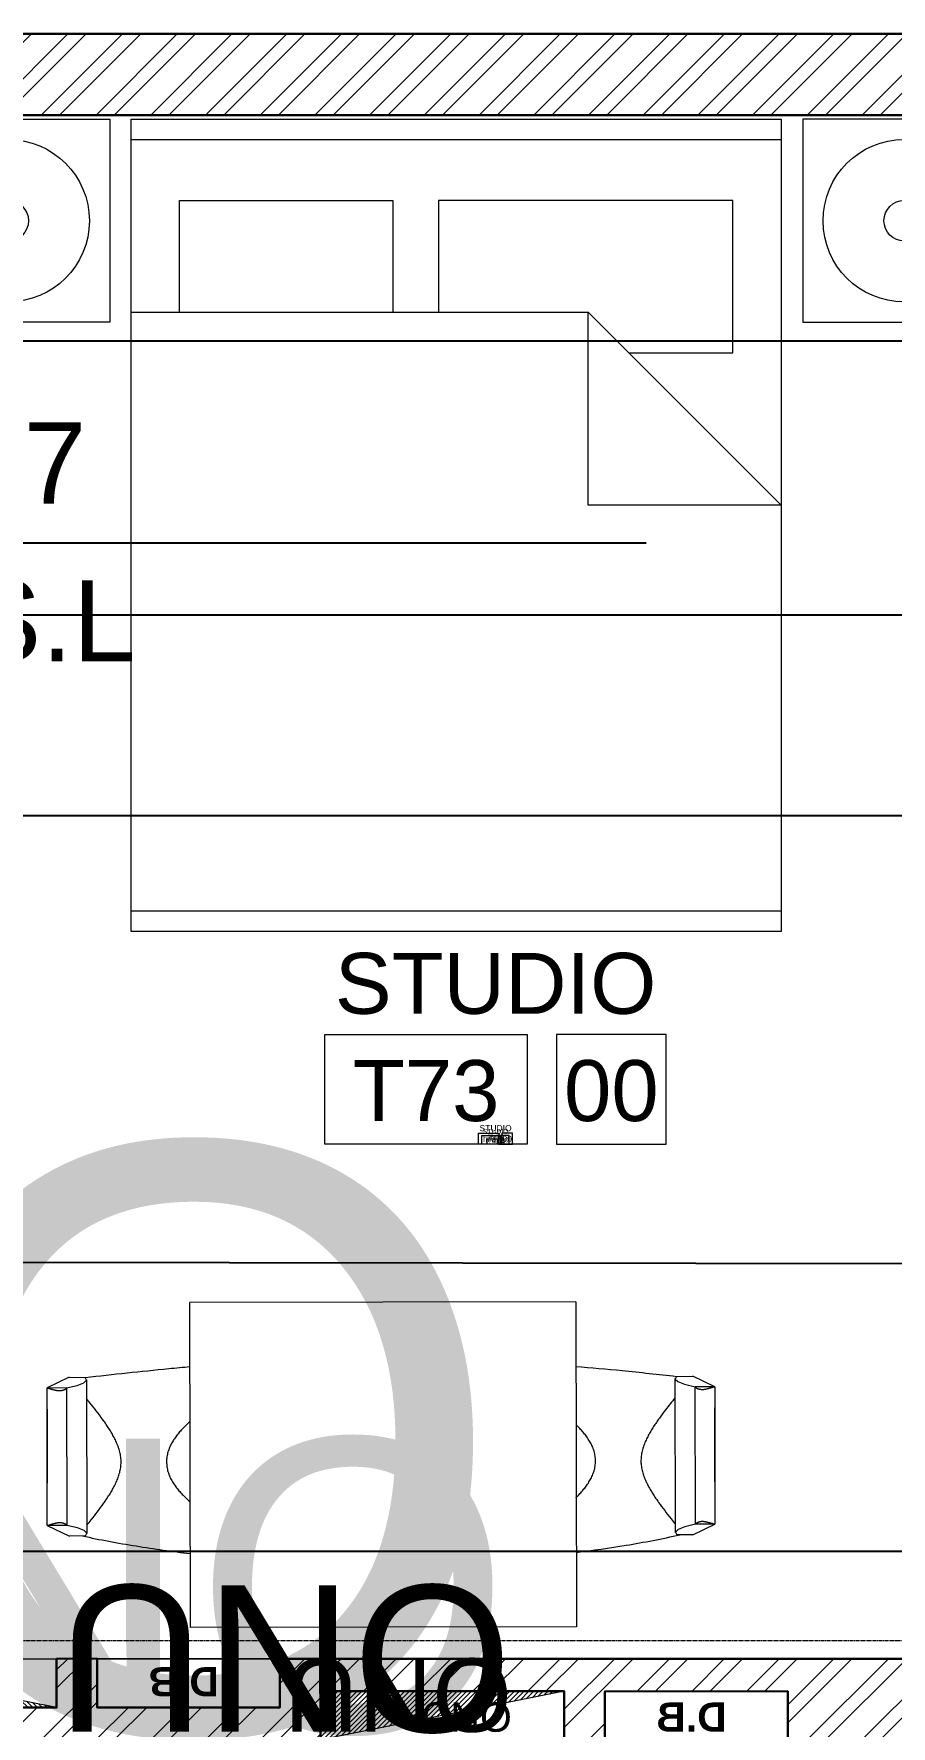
# Model space of a CAD drawing. Header units: millimetres. Extents: x -9226 to 166212, y -13 to 97274.
# Drawn here: x 43694 to 45805, y 43114 to 47280 of the extents above; entities that cross this region are included whole.
import ezdxf
from ezdxf.enums import TextEntityAlignment as Align

# ---------------------------------------------------------------- set-up
doc = ezdxf.new("R2010")
doc.units = ezdxf.units.MM
for name, pattern in [('23491-A-XR-GRID$0$23288-XR-Unit GRIDS$0$CENTER2', [28.575, 19.05, -3.175, 3.175, -3.175]), ('23491-XR-AR-2ND FLOOR PLAN$0$23491-XR-AR-2ND FLOOR PLAN$0$23491-A-XR-MAIN CORE service rooms$0$HIDDEN', [0.375, 0.25, -0.125]), ('DASHDOT', [1, 0.5, -0.25, 0, -0.25])]:
    doc.linetypes.add(name, pattern=pattern)
doc.layers.get('0').update_dxf_attribs({"color": 8})
for name, color, linetype in [('1.INS', 8, 'Continuous'), ('1.STR', 8, 'Continuous'), ('23491-XR-AR-2ND FLOOR PLAN$0$23491-XR-AR-TYP-FLOOR$0$A-ELC-DP', 8, 'Continuous'), ('23491-XR-AR-2ND FLOOR PLAN$0$23491-XR-AR-TYP-FLOOR$0$A-ELC-DP @ 100', 8, 'Continuous'), ('23491-XR-AR-2ND FLOOR PLAN$0$23491-XR-AR-TYP-FLOOR$0$A-ELC-DP @ 1000', 8, 'Continuous'), ('23491-XR-AR-2ND FLOOR PLAN$0$23491-XR-AR-TYP-FLOOR$0$A-ELC-DP @ 2000', 8, 'Continuous'), ('23491-XR-AR-2ND FLOOR PLAN$0$23491-XR-AR-TYP-FLOOR$0$A-ELC-DP @ 250', 8, 'Continuous'), ('23491-XR-AR-2ND FLOOR PLAN$0$23491-XR-AR-TYP-FLOOR$0$A-ELC-DP @ 500', 8, 'Continuous'), ('23491-XR-AR-2ND FLOOR PLAN$0$23491-XR-AR-TYP-FLOOR$0$LLL', 8, 'Continuous'), ('cloud', 15, 'Continuous'), ('EAD', 30, 'Continuous'), ('level', 15, 'Continuous')]:
    doc.layers.add(name, color=color, linetype=linetype)
for name, color, linetype, lineweight in [('1.TAGGING', 7, 'Continuous', 5), ('1.XREF', 8, 'Continuous', 9), ('23491-A-XR-GRID$0$G-ANNO-GRID', 8, '23491-A-XR-GRID$0$23288-XR-Unit GRIDS$0$CENTER2', 0), ('23491-XR-AR-2ND FLOOR PLAN$0$23491-XR-AR-2ND FLOOR PLAN$0$23491-XR-AR-TYP-FLOOR$0$A-WALL-PATT', 8, 'Continuous', 5), ('23491-XR-AR-2ND FLOOR PLAN$0$23491-XR-AR-TYP-FLOOR$0$A-ANNO-TEXT @ 50', 8, 'Continuous', 25), ('23491-XR-AR-2ND FLOOR PLAN$0$23491-XR-AR-TYP-FLOOR$0$A-Glaz-Sill', 8, 'Continuous', 5), ('23491-XR-AR-2ND FLOOR PLAN$0$23491-XR-AR-TYP-FLOOR$0$A-WALL-PATT', 8, 'Continuous', 5), ('23491-XR-AR-2ND FLOOR PLAN$0$A-FLOR-IDEN', 8, 'Continuous', 9), ('23491-XR-AR-2ND FLOOR PLAN$0$A-FLOR-IDEN @ 10', 8, 'Continuous', 9), ('23491-XR-AR-2ND FLOOR PLAN$0$A-FLOR-IDEN @ 100', 8, 'Continuous', 9), ('23491-XR-AR-2ND FLOOR PLAN$0$A-FLOR-IDEN @ 5', 8, 'Continuous', 9), ('23491-XR-AR-2ND FLOOR PLAN$0$A-FLOR-IDEN @ 8', 8, 'Continuous', 9), ('23491-XR-AR-2ND FLOOR PLAN$0$A-FURN-FREE-PLAN', 8, 'Continuous', 5), ('23491-XR-AR-2ND FLOOR PLAN$0$A-WALL', 8, 'Continuous', 30), ('A-ANNO-DIMS', 8, 'Continuous', 9)]:
    doc.layers.add(name, color=color, linetype=linetype, lineweight=lineweight)
doc.styles.add('23491-XR-AR-2ND FLOOR PLAN$0$23491-XR-AR-TYP-FLOOR$0$SDC-TEXT', font='arial.ttf')
doc.styles.add('23491-XR-AR-2ND FLOOR PLAN$0$23491-XR-AR-TYP-FLOOR$0$SDC-TEXT-ARB', font='sdc-arb.shx')
doc.styles.add('23491-XR-AR-2ND FLOOR PLAN$0$SDC-TEXT_4_2', font='arial.ttf')
doc.styles.add('ARIAL', font='arial.ttf')
doc.styles.add('ROMANS', font='isocp.shx', dxfattribs={"width": 0.8})
doc.dimstyles.new('JSE', dxfattribs={"dimtxt": 50, "dimasz": 150, "dimexe": 0.18, "dimexo": 0.0625, "dimgap": 50, "dimtad": 0, "dimdec": 0, "dimrnd": 5, "dimzin": 0, "dimdsep": 46, "dimtxsty": 'ROMANS', "dimcen": 0.09, "dimclrd": 7, "dimclre": 7, "dimclrt": 7, "dimadec": 0, "dimazin": 0, "dimtfac": 1, "dimtdec": 0, "dimtofl": 0, "dimtmove": 0, "dimatfit": 3, "dimfxl": 1, "dimtolj": 1, "dimtzin": 0, "dimarcsym": 1})
doc.dimstyles.new('JSE-1.25', dxfattribs={"dimtxt": 200, "dimasz": 150, "dimexe": 0.18, "dimexo": 0.0625, "dimgap": 20, "dimtad": 1, "dimdec": 0, "dimrnd": 5, "dimzin": 0, "dimdsep": 46, "dimtxsty": 'ROMANS', "dimcen": 0.09, "dimclrd": 256, "dimclre": 256, "dimclrt": 7, "dimadec": 0, "dimazin": 0, "dimtfac": 1, "dimtdec": 0, "dimtofl": 0, "dimtmove": 0, "dimatfit": 3, "dimfxl": 1, "dimtolj": 1, "dimtzin": 0, "dimarcsym": 0})

# ---------------------------------------------------------------- blocks, each defined once
blk = doc.blocks.new('23491-XR-AR-2ND FLOOR PLAN$0$dining')
at = {"layer": '23491-XR-AR-2ND FLOOR PLAN$0$A-FURN-FREE-PLAN', "color": 8, "extrusion": (3.40897e-07, 2.87318e-07, 1)}
for p, q in [((77856.4, 67747.4, 0), (77854.6, 66947.4, 0)), ((78806.4, 67745.7, 0), (77856.4, 67747.4, 0)), ((78804.6, 66945.7, 0), (78806.4, 67745.7, 0)), ((77503.6, 67496.5, 0), (77503, 67157.8, 0)), ((77503.6, 67496.5, 0), (77557.9, 67522.3, 0)), ((77551.8, 67496.3, 0), (77505.2, 67496.4, 0)), ((77550.8, 67158.6, 0), (77551.4, 67495.5, 0)), ((77597.6, 67521.8, 0), (77557.9, 67522.3, 0)), ((77600.5, 67137.5, 0), (77601.2, 67516.3, 0)), ((79049.9, 67513.7, 0), (79049.2, 67134.9, 0)), ((79093.2, 67519.5, 0), (79053.6, 67519.2, 0)), ((79093.2, 67519.5, 0), (79147.4, 67493.5, 0)), ((79099.7, 67492.7, 0), (79099, 67155.8, 0)), ((79145.9, 67493.4, 0), (79099.2, 67493.4, 0)), ((79146.8, 67154.8, 0), (79147.4, 67493.5, 0)), ((77503.1, 67209.9, 0), (77503.4, 67392.3, 0)), ((79147.2, 67389.3, 0), (79146.9, 67206.9, 0)), ((77557.2, 67131.6, 0), (77503, 67157.8, 0)), ((77551.2, 67157.9, 0), (77504.6, 67158, 0)), ((77557.2, 67131.6, 0), (77596.8, 67132, 0)), ((79052.9, 67129.3, 0), (79092.5, 67128.8, 0)), ((79146.8, 67154.8, 0), (79092.5, 67128.8, 0)), ((79145.2, 67155, 0), (79098.6, 67155, 0)), ((78804.6, 66945.7, 0), (77854.6, 66947.4, 0))]:
    blk.add_line(p, q, dxfattribs=at)
at = {"layer": '23491-XR-AR-2ND FLOOR PLAN$0$A-FURN-FREE-PLAN', "color": 8, "extrusion": (3.40897e-07, 2.87318e-07, 1), "elevation": 0, "flags": 128}
for points in [[(77597.6, 67521.8), (77601.1, 67515.4), (77594.6, 67508.9), (77578.1, 67502.5), (77551.8, 67496.3)], [(79099.2, 67493.4), (79072.9, 67499.8), (79056.5, 67506.2), (79050, 67512.7), (79053.6, 67519.2)], [(77551.2, 67157.9), (77577.5, 67151.5), (77593.9, 67145), (77600.4, 67138.5), (77596.8, 67132)], [(79052.9, 67129.3), (79049.4, 67135.8), (79055.9, 67142.3), (79072.3, 67148.7), (79098.6, 67155)]]:
    blk.add_lwpolyline(points, dxfattribs=at)
at = {"layer": '23491-XR-AR-2ND FLOOR PLAN$0$A-FURN-FREE-PLAN', "color": 8}
for points, knots in [([(77590.3, 67522.1, 0), (77611.7, 67526.7, 0), (77655.7, 67535.8, 0), (77744.1, 67550.3, 0), (77811.2, 67560.7, 0), (77855.7, 67565.6, 0)], [0.0074533, 0.0074533, 0.0074533, 0.0074533, 0.1666667, 0.3333333, 0.6587096, 0.6587096, 0.6587096, 0.6587096]), ([(78805.8, 67562.6, 0), (78846.9, 67557.3, 0), (78932.3, 67545.8, 0), (79017, 67529, 0), (79060.8, 67519.4, 0)], [0.3661832, 0.3661832, 0.3661832, 0.3661832, 0.6666667, 0.9925467, 0.9925467, 0.9925467, 0.9925467]), ([(77505.2, 67496.4, 0), (77505, 67496.4, 0), (77504.8, 67496.4, 0), (77504.6, 67496.4, 0), (77504.4, 67496.4, 0), (77504.3, 67496.4, 0), (77504.1, 67496.4, 0), (77504, 67496.4, 0), (77503.9, 67496.4, 0), (77503.8, 67496.5, 0), (77503.7, 67496.5, 0), (77503.7, 67496.5, 0), (77503.6, 67496.5, 0), (77503.6, 67496.5, 0), (77503.6, 67496.5, 0), (77503.6, 67496.5, 0)], [-1, -1, -1, -1, -0.85, -0.775, -0.7, -0.625, -0.55, -0.475, -0.4, -0.35, -0.3, -0.2, -0.15, -0.1, 0, 0, 0, 0]), ([(77551.4, 67495.5, 0), (77550.9, 67495.1, 0), (77550.2, 67494.4, 0), (77549.1, 67493.7, 0), (77548.4, 67493.2, 0), (77547.9, 67492.9, 0), (77547.3, 67492.6, 0), (77546.5, 67492.2, 0), (77545.5, 67491.8, 0), (77544.4, 67491.5, 0), (77543.5, 67491.2, 0), (77542.8, 67491, 0), (77542.1, 67490.8, 0), (77541.2, 67490.6, 0), (77539.6, 67490.2, 0), (77537.2, 67489.8, 0), (77534.8, 67489.7, 0), (77532.9, 67489.7, 0), (77531.5, 67489.8, 0), (77530.1, 67490, 0), (77528.7, 67490.2, 0), (77527.3, 67490.4, 0), (77525.9, 67490.7, 0), (77524.5, 67491, 0), (77522.7, 67491.5, 0), (77520.4, 67492, 0), (77518.1, 67492.6, 0), (77516.3, 67493.1, 0), (77515, 67493.5, 0), (77513.7, 67493.9, 0), (77512.4, 67494.2, 0), (77511.1, 67494.6, 0), (77509.9, 67495, 0), (77508.7, 67495.4, 0), (77507.1, 67495.8, 0), (77505.9, 67496.2, 0), (77505.2, 67496.4, 0)], [-1, -1, -1, -1, -0.944444, -0.916667, -0.902778, -0.888889, -0.875, -0.861111, -0.833333, -0.805556, -0.791667, -0.777778, -0.763889, -0.75, -0.722222, -0.666667, -0.611111, -0.583333, -0.555556, -0.527778, -0.5, -0.472222, -0.444444, -0.416667, -0.388889, -0.333333, -0.277778, -0.25, -0.222222, -0.194444, -0.166667, -0.138889, -0.111111, -0.083333, -0.055556, 0, 0, 0, 0]), ([(77601.1, 67495.4, 0), (77604.6, 67491.1, 0), (77613.4, 67480.2, 0), (77627.3, 67462.5, 0), (77639.9, 67445.4, 0), (77648.3, 67433.2, 0), (77653, 67426.2, 0), (77656.4, 67420.8, 0), (77659.7, 67415.4, 0), (77663, 67409.9, 0), (77666.1, 67404.3, 0), (77668.6, 67399.6, 0), (77670.5, 67395.8, 0), (77672.3, 67392, 0), (77674.6, 67387.2, 0), (77677, 67381.3, 0), (77679.2, 67375.3, 0), (77681, 67369.2, 0), (77682.7, 67363, 0), (77684, 67356.8, 0), (77684.9, 67350.5, 0), (77685.3, 67344.2, 0), (77685.3, 67337.7, 0), (77685, 67331.3, 0), (77684.3, 67325, 0), (77683.1, 67318.8, 0), (77681.6, 67312.6, 0), (77680, 67307.5, 0), (77678.6, 67303.4, 0), (77677.2, 67299.4, 0), (77675.3, 67294.5, 0), (77672.7, 67288.7, 0), (77669.8, 67283, 0), (77666.9, 67277.3, 0), (77663.9, 67271.7, 0), (77660.6, 67266.3, 0), (77657.3, 67260.8, 0), (77653.9, 67255.5, 0), (77650.4, 67250.1, 0), (77645.6, 67243.1, 0), (77637.1, 67231, 0), (77624.3, 67214.1, 0), (77611.2, 67197.6, 0), (77603.2, 67187.8, 0), (77600.5, 67184.5, 0)], [0.0743901, 0.0743901, 0.0743901, 0.0743901, 0.1111111, 0.1666667, 0.2222222, 0.25, 0.2638889, 0.2777778, 0.2916667, 0.3055556, 0.3194444, 0.3333333, 0.3402778, 0.3472222, 0.3611111, 0.375, 0.3888889, 0.4027778, 0.4166667, 0.4305556, 0.4444444, 0.4583333, 0.4722222, 0.4861111, 0.5, 0.5138889, 0.5277778, 0.5416667, 0.5486111, 0.5555556, 0.5694444, 0.5833333, 0.5972222, 0.6111111, 0.625, 0.6388889, 0.6527778, 0.6666667, 0.6805556, 0.6944444, 0.7222222, 0.7777778, 0.8333333, 0.861016, 0.861016, 0.861016, 0.861016]), ([(79049.4, 67181.9, 0), (79041.4, 67191.7, 0), (79028.2, 67208.2, 0), (79013, 67228.5, 0), (79004.5, 67240.7, 0), (78999.7, 67247.7, 0), (78996.3, 67253, 0), (78992.9, 67258.4, 0), (78989.6, 67263.8, 0), (78986.3, 67269.3, 0), (78983.3, 67274.9, 0), (78980.4, 67280.6, 0), (78977.6, 67286.3, 0), (78975, 67292.1, 0), (78973.1, 67297.1, 0), (78971.7, 67301.1, 0), (78970.3, 67305.1, 0), (78968.8, 67310.2, 0), (78967.3, 67316.4, 0), (78966.1, 67322.7, 0), (78965.5, 67329, 0), (78965.1, 67335.4, 0), (78965.2, 67341.8, 0), (78965.7, 67348.2, 0), (78966.6, 67354.4, 0), (78967.9, 67360.7, 0), (78969.5, 67366.9, 0), (78971.4, 67372.9, 0), (78973.6, 67378.9, 0), (78976.1, 67384.8, 0), (78978.3, 67389.6, 0), (78980.2, 67393.4, 0), (78982.1, 67397.2, 0), (78984.6, 67401.9, 0), (78987.7, 67407.5, 0), (78991, 67412.9, 0), (78994.4, 67418.3, 0), (78997.8, 67423.7, 0), (79002.5, 67430.7, 0), (79011, 67442.9, 0), (79023.6, 67459.9, 0), (79037.6, 67477.6, 0), (79046.4, 67488.5, 0), (79050, 67492.8, 0)], [0.138984, 0.138984, 0.138984, 0.138984, 0.2222222, 0.2777778, 0.3055556, 0.3194444, 0.3333333, 0.3472222, 0.3611111, 0.375, 0.3888889, 0.4027778, 0.4166667, 0.4305556, 0.4444444, 0.4513889, 0.4583333, 0.4722222, 0.4861111, 0.5, 0.5138889, 0.5277778, 0.5416667, 0.5555556, 0.5694444, 0.5833333, 0.5972222, 0.6111111, 0.625, 0.6388889, 0.6527778, 0.6597222, 0.6666667, 0.6805556, 0.6944444, 0.7083333, 0.7222222, 0.7361111, 0.75, 0.7777778, 0.8333333, 0.8888889, 0.9256099, 0.9256099, 0.9256099, 0.9256099]), ([(79145.9, 67493.4, 0), (79145.1, 67493.2, 0), (79144, 67492.8, 0), (79142.4, 67492.4, 0), (79141.2, 67492, 0), (79139.9, 67491.6, 0), (79138.6, 67491.3, 0), (79137.4, 67490.9, 0), (79136, 67490.6, 0), (79134.7, 67490.2, 0), (79132.9, 67489.7, 0), (79130.6, 67489.1, 0), (79128.4, 67488.5, 0), (79126.5, 67488.1, 0), (79125.1, 67487.8, 0), (79123.7, 67487.5, 0), (79122.3, 67487.3, 0), (79120.9, 67487.1, 0), (79119.5, 67486.9, 0), (79118.1, 67486.8, 0), (79116.2, 67486.8, 0), (79113.8, 67486.9, 0), (79111.4, 67487.3, 0), (79109.8, 67487.7, 0), (79108.9, 67488, 0), (79108.2, 67488.1, 0), (79107.5, 67488.3, 0), (79106.6, 67488.6, 0), (79105.5, 67489, 0), (79104.5, 67489.4, 0), (79103.7, 67489.8, 0), (79103.1, 67490.1, 0), (79102.6, 67490.4, 0), (79102, 67490.8, 0), (79100.9, 67491.6, 0), (79100.1, 67492.3, 0), (79099.7, 67492.7, 0)], [-1, -1, -1, -1, -0.944444, -0.916667, -0.888889, -0.861111, -0.833333, -0.805556, -0.777778, -0.75, -0.722222, -0.666667, -0.611111, -0.583333, -0.555556, -0.527778, -0.5, -0.472222, -0.444444, -0.416667, -0.388889, -0.333333, -0.277778, -0.25, -0.236111, -0.222222, -0.208333, -0.194444, -0.166667, -0.138889, -0.125, -0.111111, -0.097222, -0.083333, -0.055556, 0, 0, 0, 0]), ([(79147.4, 67493.5, 0), (79147.4, 67493.5, 0), (79147.4, 67493.5, 0), (79147.4, 67493.5, 0), (79147.3, 67493.5, 0), (79147.2, 67493.4, 0), (79147.1, 67493.4, 0), (79146.9, 67493.4, 0), (79146.8, 67493.4, 0), (79146.7, 67493.4, 0), (79146.6, 67493.4, 0), (79146.3, 67493.4, 0), (79146.1, 67493.4, 0), (79145.9, 67493.4, 0)], [-1, -1, -1, -1, -0.85, -0.775, -0.7, -0.60625, -0.55, -0.475, -0.4, -0.35, -0.3, -0.2, 0, 0, 0, 0]), ([(77855, 67240.8, 0), (77854.4, 67241.3, 0), (77852.2, 67243.2, 0), (77848.6, 67246.5, 0), (77844.2, 67250.7, 0), (77839.9, 67255, 0), (77835.6, 67259.3, 0), (77831.5, 67263.8, 0), (77827.5, 67268.4, 0), (77823.6, 67273, 0), (77819.9, 67277.9, 0), (77816.4, 67282.8, 0), (77813.1, 67287.9, 0), (77810, 67293.2, 0), (77807.2, 67298.6, 0), (77804.7, 67304.1, 0), (77802.5, 67309.7, 0), (77800.6, 67315.6, 0), (77799.1, 67321.5, 0), (77798, 67327.4, 0), (77797.4, 67333.5, 0), (77797.2, 67339.6, 0), (77797.5, 67345.7, 0), (77798.1, 67351.8, 0), (77799.2, 67357.7, 0), (77800.7, 67363.6, 0), (77802.3, 67368.5, 0), (77803.7, 67372.3, 0), (77805.2, 67376, 0), (77807.3, 67380.6, 0), (77810.2, 67386, 0), (77813.3, 67391.2, 0), (77816.6, 67396.3, 0), (77820.1, 67401.3, 0), (77823.9, 67406.1, 0), (77827.8, 67410.7, 0), (77831.8, 67415.3, 0), (77835.9, 67419.8, 0), (77840.2, 67424.1, 0), (77844.6, 67428.3, 0), (77849, 67432.5, 0), (77852.6, 67435.8, 0), (77854.8, 67437.7, 0), (77855.4, 67438.2, 0)], [0.3057851, 0.3057851, 0.3057851, 0.3057851, 0.31, 0.32, 0.33, 0.34, 0.35, 0.36, 0.37, 0.38, 0.39, 0.4, 0.41, 0.42, 0.43, 0.44, 0.45, 0.46, 0.47, 0.48, 0.49, 0.5, 0.51, 0.52, 0.53, 0.54, 0.55, 0.555, 0.56, 0.57, 0.58, 0.59, 0.6, 0.61, 0.62, 0.63, 0.64, 0.65, 0.66, 0.67, 0.68, 0.69, 0.6942009, 0.6942009, 0.6942009, 0.6942009]), ([(78805.6, 67427.1, 0), (78805.8, 67427, 0), (78807.5, 67425.4, 0), (78810.6, 67422.3, 0), (78814.8, 67418, 0), (78818.9, 67413.5, 0), (78822.9, 67408.9, 0), (78826.8, 67404.2, 0), (78830.6, 67399.4, 0), (78834, 67394.5, 0), (78837.3, 67389.3, 0), (78840.4, 67384.1, 0), (78843.3, 67378.7, 0), (78845.8, 67373.2, 0), (78848, 67367.5, 0), (78849.8, 67361.7, 0), (78851.4, 67355.8, 0), (78852.4, 67349.8, 0), (78853, 67343.8, 0), (78853.2, 67337.7, 0), (78853, 67331.5, 0), (78852.4, 67325.5, 0), (78851.3, 67319.6, 0), (78849.8, 67313.7, 0), (78848.2, 67308.8, 0), (78846.7, 67305, 0), (78845.3, 67301.3, 0), (78843.2, 67296.7, 0), (78840.3, 67291.3, 0), (78837.1, 67286.1, 0), (78833.8, 67280.9, 0), (78830.3, 67276, 0), (78826.6, 67271.2, 0), (78822.7, 67266.5, 0), (78818.7, 67262, 0), (78814.6, 67257.5, 0), (78810.3, 67253.2, 0), (78807.2, 67250.2, 0), (78805.5, 67248.6, 0), (78805.3, 67248.4, 0)], [0.3286013, 0.3286013, 0.3286013, 0.3286013, 0.33, 0.34, 0.35, 0.36, 0.37, 0.38, 0.39, 0.4, 0.41, 0.42, 0.43, 0.44, 0.45, 0.46, 0.47, 0.48, 0.49, 0.5, 0.51, 0.52, 0.53, 0.54, 0.55, 0.555, 0.56, 0.57, 0.58, 0.59, 0.6, 0.61, 0.62, 0.63, 0.64, 0.65, 0.66, 0.67, 0.6714138, 0.6714138, 0.6714138, 0.6714138]), ([(77503.1, 67157.8, 0), (77503.1, 67157.8, 0), (77503.1, 67157.8, 0), (77503.2, 67157.9, 0), (77503.3, 67157.9, 0), (77503.4, 67157.9, 0), (77503.5, 67157.9, 0), (77503.6, 67157.9, 0), (77503.7, 67157.9, 0), (77503.9, 67157.9, 0), (77504.2, 67157.9, 0), (77504.4, 67158, 0), (77504.6, 67158, 0)], [-0.8, -0.8, -0.8, -0.8, -0.775, -0.7, -0.60625, -0.55, -0.475, -0.4, -0.35, -0.3, -0.2, 0, 0, 0, 0]), ([(77504.6, 67158, 0), (77505.4, 67158.1, 0), (77506.5, 67158.5, 0), (77508.1, 67158.9, 0), (77509.3, 67159.3, 0), (77510.6, 67159.7, 0), (77511.8, 67160, 0), (77513.1, 67160.4, 0), (77514.4, 67160.7, 0), (77515.8, 67161.1, 0), (77517.6, 67161.6, 0), (77519.8, 67162.2, 0), (77522.1, 67162.7, 0), (77523.9, 67163.1, 0), (77525.3, 67163.4, 0), (77526.7, 67163.7, 0), (77528.1, 67163.9, 0), (77529.5, 67164.1, 0), (77531, 67164.3, 0), (77532.4, 67164.3, 0), (77534.3, 67164.4, 0), (77536.6, 67164.3, 0), (77539, 67163.9, 0), (77540.6, 67163.5, 0), (77541.5, 67163.3, 0), (77542.2, 67163.1, 0), (77542.9, 67162.9, 0), (77543.8, 67162.6, 0), (77544.9, 67162.3, 0), (77545.9, 67161.9, 0), (77546.7, 67161.5, 0), (77547.3, 67161.2, 0), (77547.8, 67160.9, 0), (77548.5, 67160.5, 0), (77549.5, 67159.7, 0), (77550.3, 67159, 0), (77550.8, 67158.6, 0)], [-1, -1, -1, -1, -0.944444, -0.916667, -0.888889, -0.861111, -0.833333, -0.805556, -0.777778, -0.75, -0.722222, -0.666667, -0.611111, -0.583333, -0.555556, -0.527778, -0.5, -0.472222, -0.444444, -0.416667, -0.388889, -0.333333, -0.277778, -0.25, -0.236111, -0.222222, -0.208333, -0.194444, -0.166667, -0.138889, -0.125, -0.111111, -0.097222, -0.083333, -0.055556, 0, 0, 0, 0]), ([(79099, 67155.8, 0), (79099.5, 67156.2, 0), (79100.3, 67156.8, 0), (79101.3, 67157.6, 0), (79102, 67158, 0), (79102.5, 67158.4, 0), (79103.1, 67158.6, 0), (79103.9, 67159, 0), (79104.9, 67159.4, 0), (79106, 67159.8, 0), (79106.9, 67160, 0), (79107.6, 67160.2, 0), (79108.3, 67160.4, 0), (79109.2, 67160.6, 0), (79110.8, 67161, 0), (79113.2, 67161.4, 0), (79115.5, 67161.5, 0), (79117.4, 67161.4, 0), (79118.9, 67161.4, 0), (79120.3, 67161.2, 0), (79121.7, 67161, 0), (79123.1, 67160.8, 0), (79125, 67160.4, 0), (79127.3, 67159.9, 0), (79130, 67159.2, 0), (79132.7, 67158.5, 0), (79134.9, 67157.9, 0), (79136.7, 67157.4, 0), (79138, 67157, 0), (79139.2, 67156.7, 0), (79140.5, 67156.3, 0), (79141.7, 67155.9, 0), (79143.3, 67155.5, 0), (79144.4, 67155.1, 0), (79145.2, 67155, 0)], [-1, -1, -1, -1, -0.944444, -0.916667, -0.902778, -0.888889, -0.875, -0.861111, -0.833333, -0.805556, -0.791667, -0.777778, -0.763889, -0.75, -0.722222, -0.666667, -0.611111, -0.583333, -0.555556, -0.527778, -0.5, -0.472222, -0.444444, -0.388889, -0.333333, -0.277778, -0.222222, -0.194444, -0.166667, -0.138889, -0.111111, -0.083333, -0.055556, 0, 0, 0, 0]), ([(77854.9, 67106.2, 0), (77837.5, 67107.5, 0), (77751.5, 67115.9, 0), (77665.6, 67124.8, 0), (77597.3, 67132.8, 0)], [0.2548281, 0.2548281, 0.2548281, 0.2548281, 0.4, 0.9721612, 0.9721612, 0.9721612, 0.9721612]), ([(79052.4, 67130.1, 0), (79007.9, 67125, 0), (78925.5, 67116.2, 0), (78842.9, 67108.5, 0), (78804.9, 67105.7, 0)], [0.0278388, 0.0278388, 0.0278388, 0.0278388, 0.4, 0.7168123, 0.7168123, 0.7168123, 0.7168123]), ([(79145.2, 67155, 0), (79145.3, 67155, 0), (79145.5, 67154.9, 0), (79145.8, 67154.9, 0), (79145.9, 67154.9, 0), (79146.1, 67154.9, 0), (79146.3, 67154.9, 0), (79146.4, 67154.9, 0), (79146.5, 67154.9, 0), (79146.6, 67154.9, 0), (79146.6, 67154.9, 0), (79146.7, 67154.8, 0), (79146.7, 67154.8, 0), (79146.7, 67154.8, 0)], [-1, -1, -1, -1, -0.85, -0.775, -0.7, -0.625, -0.55, -0.475, -0.4, -0.35, -0.3, -0.25, -0.2, -0.2, -0.2, -0.2])]:
    blk.add_open_spline(points, degree=3, knots=knots, dxfattribs=at)
for points in [[(77551.8, 67496.3, 0), (77551.8, 67496.2, 0), (77551.6, 67495.9, 0), (77551.5, 67495.7, 0), (77551.4, 67495.5, 0)], [(79099.7, 67492.7, 0), (79099.6, 67492.8, 0), (79099.4, 67493.1, 0), (79099.3, 67493.3, 0), (79099.2, 67493.4, 0)], [(77503, 67157.8, 0), (77503, 67157.8, 0), (77503, 67157.8, 0), (77503, 67157.8, 0)], [(77550.8, 67158.6, 0), (77550.8, 67158.5, 0), (77551, 67158.2, 0), (77551.1, 67158, 0), (77551.2, 67157.9, 0)], [(79098.6, 67155, 0), (79098.7, 67155.1, 0), (79098.8, 67155.4, 0), (79099, 67155.6, 0), (79099, 67155.8, 0)], [(79146.8, 67154.8, 0), (79146.8, 67154.8, 0), (79146.8, 67154.8, 0), (79146.8, 67154.8, 0)]]:
    blk.add_open_spline(points, degree=3, dxfattribs=at)
blk = doc.blocks.new('*U722')
at = {"layer": '23491-XR-AR-2ND FLOOR PLAN$0$23491-XR-AR-TYP-FLOOR$0$A-ELC-DP @ 100', "color": 8, "lineweight": 25, "insert": (129.2, 99.7), "char_height": 72.149, "attachment_point": 1, "style": '23491-XR-AR-2ND FLOOR PLAN$0$23491-XR-AR-TYP-FLOOR$0$SDC-TEXT-ARB'}
blk.add_mtext_dynamic_manual_height_columns('{\\fArial|b0|i0|c0|p34;ONU}', width=72.149, gutter_width=360.7, heights=[0], dxfattribs=at)
at = {"layer": '23491-XR-AR-2ND FLOOR PLAN$0$23491-XR-AR-TYP-FLOOR$0$A-ELC-DP @ 1000', "color": 8, "lineweight": 25, "insert": (129.2, 99.7), "char_height": 721.494, "attachment_point": 1, "style": '23491-XR-AR-2ND FLOOR PLAN$0$23491-XR-AR-TYP-FLOOR$0$SDC-TEXT-ARB'}
blk.add_mtext_dynamic_manual_height_columns('{\\fArial|b0|i0|c0|p34;ONU}', width=721.494, gutter_width=3607.5, heights=[0], dxfattribs=at)
at = {"layer": '23491-XR-AR-2ND FLOOR PLAN$0$23491-XR-AR-TYP-FLOOR$0$A-ELC-DP @ 2000', "color": 8, "lineweight": 25, "insert": (129.2, 99.7), "char_height": 1442.988, "attachment_point": 1, "style": '23491-XR-AR-2ND FLOOR PLAN$0$23491-XR-AR-TYP-FLOOR$0$SDC-TEXT-ARB'}
blk.add_mtext_dynamic_manual_height_columns('{\\fArial|b0|i0|c0|p34;ONU}', width=1442.988, gutter_width=7214.9, heights=[0], dxfattribs=at)
at = {"layer": '23491-XR-AR-2ND FLOOR PLAN$0$23491-XR-AR-TYP-FLOOR$0$A-ELC-DP @ 250', "color": 8, "lineweight": 25, "insert": (129.2, 99.7), "char_height": 180.374, "attachment_point": 1, "style": '23491-XR-AR-2ND FLOOR PLAN$0$23491-XR-AR-TYP-FLOOR$0$SDC-TEXT-ARB'}
blk.add_mtext_dynamic_manual_height_columns('{\\fArial|b0|i0|c0|p34;ONU}', width=180.374, gutter_width=901.9, heights=[0], dxfattribs=at)
at = {"layer": '23491-XR-AR-2ND FLOOR PLAN$0$23491-XR-AR-TYP-FLOOR$0$A-ELC-DP @ 500', "color": 8, "lineweight": 25, "insert": (129.2, 99.7), "char_height": 360.747, "attachment_point": 1, "style": '23491-XR-AR-2ND FLOOR PLAN$0$23491-XR-AR-TYP-FLOOR$0$SDC-TEXT-ARB'}
blk.add_mtext_dynamic_manual_height_columns('{\\fArial|b0|i0|c0|p34;ONU}', width=360.747, gutter_width=1803.7, heights=[0], dxfattribs=at)
blk = doc.blocks.new('23491-XR-AR-2ND FLOOR PLAN$0$23491-XR-AR-TYP-FLOOR$0$A$C81039be2')
h = blk.add_hatch()
h.set_pattern_fill('ANSI31', color=8, scale=66.494154, angle=-360, style=0)
h.set_pattern_definition([(45, (-6738.033, -3450.009), (-5.877308, 5.877308), [])])
h.paths.add_polyline_path([(600, 120), (0, 0), (600, 0)])
at = {"color": 8}
blk.add_line((0, 0), (600, 120), dxfattribs=at)
blk.add_lwpolyline([(0, 120), (0, 0), (600, 0), (600, 120)], close=True, dxfattribs=at)
at = {"layer": '23491-XR-AR-2ND FLOOR PLAN$0$23491-XR-AR-TYP-FLOOR$0$A-ELC-DP'}
blk.add_blockref('*U722', (0, 0), dxfattribs=at)
blk = doc.blocks.new('23491-XR-AR-2ND FLOOR PLAN$0$23491-XR-AR-TYP-FLOOR$0$onu')
at = {"layer": '23491-XR-AR-2ND FLOOR PLAN$0$23491-XR-AR-TYP-FLOOR$0$LLL', "color": 8}
blk.add_lwpolyline([(30, 60), (30, 510), (150, 510), (150, 60)], close=True, dxfattribs=at)
at = {"layer": '23491-XR-AR-2ND FLOOR PLAN$0$23491-XR-AR-TYP-FLOOR$0$A-ANNO-TEXT @ 50', "color": 8, "insert": (129.2, 210.5), "char_height": 72, "width": 1966.959, "attachment_point": 7, "rotation": 90, "style": '23491-XR-AR-2ND FLOOR PLAN$0$23491-XR-AR-TYP-FLOOR$0$SDC-TEXT'}
blk.add_mtext('{\\fArial|b1|i0|c0|p34;D.B}', dxfattribs=at)
blk = doc.blocks.new('23491-XR-AR-2ND FLOOR PLAN$0$THT')
at = {"color": 8}
for p, q in [((80672.7, -4795, -100), (80172.7, -4795, -100)), ((80172.7, -4795, -100), (80172.7, -5295, -100)), ((80672.7, -5295, -100), (80672.7, -4795, -100)), ((80172.7, -5295, -100), (80672.7, -5295, -100)), ((80172.7, -6948.2, -100), (80172.7, -5348.2, -100)), ((80172.7, -5348.2, -100), (82172.7, -5348.2, -100)), ((80222.7, -6948.2, -100), (80222.7, -5348.2, -100)), ((80647.7, -5823.2, -100), (81122.7, -5348.2, -100)), ((81122.7, -5348.2, -100), (81122.7, -5823.2, -100)), ((82122.7, -5348.2, -100), (82122.7, -6948.2, -100)), ((82172.7, -5348.2, -100), (82172.7, -6948.2, -100)), ((80372.7, -5467, -100), (80372.7, -6192, -100)), ((80747.7, -5467, -100), (80372.7, -5467, -100)), ((80747.7, -5723.2, -100), (80747.7, -5467, -100)), ((80647.7, -6948.2, -100), (80647.7, -5823.2, -100)), ((81122.7, -5823.2, -100), (80647.7, -5823.2, -100)), ((80372.7, -6192, -100), (80647.7, -6192, -100)), ((80372.7, -6829.3, -100), (80372.7, -6304.3, -100)), ((80372.7, -6304.3, -100), (80647.7, -6304.3, -100)), ((80647.7, -6829.3, -100), (80372.7, -6829.3, -100)), ((82172.7, -6948.2, -100), (80172.7, -6948.2, -100)), ((80172.7, -7501.3, -100), (80172.7, -7001.3, -100)), ((80172.7, -7001.3, -100), (80672.7, -7001.3, -100)), ((80672.7, -7001.3, -100), (80672.7, -7501.3, -100)), ((80672.7, -7501.3, -100), (80172.7, -7501.3, -100))]:
    blk.add_line(p, q, dxfattribs=at)
for centre, radius in [((80422.7, -5045, -100), 200), ((80422.7, -5045, -100), 50), ((80422.7, -7251.3, -100), 200), ((80422.7, -7251.3, -100), 50)]:
    blk.add_circle(centre, radius, dxfattribs=at)
blk = doc.blocks.new('*U507')
at = {"color": 8, "linetype": 'ByBlock'}
for points in [[(1.3, 0), (-7, 0), (-7, 4.5), (1.3, 4.5)], [(2.5, 0), (7, 0), (7, 4.5), (2.5, 4.5)]]:
    blk.add_lwpolyline(points, close=True, dxfattribs=at)
at = {"color": 8, "linetype": 'ByBlock', "style": '23491-XR-AR-2ND FLOOR PLAN$0$SDC-TEXT_4_2'}
for tag, p in [('ROOM-NAME-2', (0, 9.95)), ('ROOM-NAME-1', (0, 6.6)), ('ROOM-NO.', (-2.85, 2.2)), ('ROOM-FINISH', (4.75, 2.2))]:
    blk.add_attdef(tag, text='', height=2.5, dxfattribs=at).set_placement(p, align=Align.MIDDLE_CENTER)
blk = doc.blocks.new('*U764')
at = {"layer": '23491-XR-AR-2ND FLOOR PLAN$0$A-FLOR-IDEN @ 10', "color": 8}
ref = blk.add_blockref('*U507', (44830.8, 44546.6), dxfattribs=dict(at, xscale=5.999999999999999, yscale=5.999999999999999, zscale=5.999999999999999))
ref.add_attrib('ROOM-NO.', 'T73', dxfattribs={"layer": '0', "color": 0, "linetype": 'ByBlock', "height": 15, "style": '23491-XR-AR-2ND FLOOR PLAN$0$SDC-TEXT_4_2'}).set_placement((44813.7, 44559.8), align=Align.MIDDLE_CENTER)
ref.add_attrib('ROOM-FINISH', '00', dxfattribs={"layer": '0', "color": 0, "linetype": 'ByBlock', "height": 15, "style": '23491-XR-AR-2ND FLOOR PLAN$0$SDC-TEXT_4_2'}).set_placement((44859.3, 44559.8), align=Align.MIDDLE_CENTER)
ref.add_attrib('ROOM-NAME-1', 'STUDIO', dxfattribs={"layer": '0', "color": 0, "linetype": 'ByBlock', "height": 15, "style": '23491-XR-AR-2ND FLOOR PLAN$0$SDC-TEXT_4_2'}).set_placement((44830.8, 44586.2), align=Align.MIDDLE_CENTER)
at = {"layer": '23491-XR-AR-2ND FLOOR PLAN$0$A-FLOR-IDEN @ 100', "color": 8}
ref = blk.add_blockref('*U507', (44830.8, 44546.6), dxfattribs=dict(at, xscale=60, yscale=60, zscale=60))
ref.add_attrib('ROOM-NO.', 'T73', dxfattribs={"layer": '0', "color": 0, "linetype": 'ByBlock', "height": 150, "style": '23491-XR-AR-2ND FLOOR PLAN$0$SDC-TEXT_4_2'}).set_placement((44659.8, 44678.6), align=Align.MIDDLE_CENTER)
ref.add_attrib('ROOM-FINISH', '00', dxfattribs={"layer": '0', "color": 0, "linetype": 'ByBlock', "height": 150, "style": '23491-XR-AR-2ND FLOOR PLAN$0$SDC-TEXT_4_2'}).set_placement((45115.8, 44678.6), align=Align.MIDDLE_CENTER)
ref.add_attrib('ROOM-NAME-1', 'STUDIO', dxfattribs={"layer": '0', "color": 0, "linetype": 'ByBlock', "height": 150, "style": '23491-XR-AR-2ND FLOOR PLAN$0$SDC-TEXT_4_2'}).set_placement((44830.8, 44942.6), align=Align.MIDDLE_CENTER)
at = {"layer": '23491-XR-AR-2ND FLOOR PLAN$0$A-FLOR-IDEN @ 5', "color": 8}
ref = blk.add_blockref('*U507', (44830.8, 44546.6), dxfattribs=dict(at, xscale=3, yscale=3, zscale=3))
ref.add_attrib('ROOM-NO.', 'T73', dxfattribs={"layer": '0', "color": 0, "linetype": 'ByBlock', "height": 7.5, "style": '23491-XR-AR-2ND FLOOR PLAN$0$SDC-TEXT_4_2'}).set_placement((44822.3, 44553.2), align=Align.MIDDLE_CENTER)
ref.add_attrib('ROOM-FINISH', '00', dxfattribs={"layer": '0', "color": 0, "linetype": 'ByBlock', "height": 7.5, "style": '23491-XR-AR-2ND FLOOR PLAN$0$SDC-TEXT_4_2'}).set_placement((44845.1, 44553.2), align=Align.MIDDLE_CENTER)
ref.add_attrib('ROOM-NAME-1', 'STUDIO', dxfattribs={"layer": '0', "color": 0, "linetype": 'ByBlock', "height": 7.5, "style": '23491-XR-AR-2ND FLOOR PLAN$0$SDC-TEXT_4_2'}).set_placement((44830.8, 44566.4), align=Align.MIDDLE_CENTER)
at = {"layer": '23491-XR-AR-2ND FLOOR PLAN$0$A-FLOR-IDEN @ 8', "color": 8}
ref = blk.add_blockref('*U507', (44830.8, 44546.6), dxfattribs=dict(at, xscale=4.8, yscale=4.8, zscale=4.8))
ref.add_attrib('ROOM-NO.', 'T73', dxfattribs={"layer": '0', "color": 0, "linetype": 'ByBlock', "height": 12, "style": '23491-XR-AR-2ND FLOOR PLAN$0$SDC-TEXT_4_2'}).set_placement((44817.1, 44557.1), align=Align.MIDDLE_CENTER)
ref.add_attrib('ROOM-FINISH', '00', dxfattribs={"layer": '0', "color": 0, "linetype": 'ByBlock', "height": 12, "style": '23491-XR-AR-2ND FLOOR PLAN$0$SDC-TEXT_4_2'}).set_placement((44853.6, 44557.1), align=Align.MIDDLE_CENTER)
ref.add_attrib('ROOM-NAME-1', 'STUDIO', dxfattribs={"layer": '0', "color": 0, "linetype": 'ByBlock', "height": 12, "style": '23491-XR-AR-2ND FLOOR PLAN$0$SDC-TEXT_4_2'}).set_placement((44830.8, 44578.2), align=Align.MIDDLE_CENTER)
blk = doc.blocks.new('23491-XR-AR-2ND FLOOR PLAN')
at = {"layer": '23491-XR-AR-2ND FLOOR PLAN$0$23491-XR-AR-2ND FLOOR PLAN$0$23491-XR-AR-TYP-FLOOR$0$A-WALL-PATT', "linetype": '23491-XR-AR-2ND FLOOR PLAN$0$23491-XR-AR-2ND FLOOR PLAN$0$23491-A-XR-MAIN CORE service rooms$0$HIDDEN'}
h = blk.add_hatch(dxfattribs=at)
h.set_pattern_fill('ANSI32', color=8, scale=10)
h.paths.add_polyline_path([(39650, 49280), (39849.9, 49280), (39849.9, 47830), (40650, 47830), (40650, 47280), (42250, 47280), (42250, 48126.4), (42400, 48126.4), (42400, 47280), (46700, 47280), (46700, 47080), (42400, 47080), (42400, 45380), (43000, 45380), (43000, 45280), (41550, 45280), (41550, 45380), (42250, 45379.9), (42250, 47080), (40650, 47080), (40650, 46530), (39850, 46530), (39850, 45380), (40750, 45380), (40750, 45280), (39850, 45280), (39850, 45180), (39650, 45180)])
h.paths.add_polyline_path([(40547.7, 46630), (39847.7, 46630), (39850, 47730), (40550, 47730)], flags=16)
at = {"layer": '23491-XR-AR-2ND FLOOR PLAN$0$23491-XR-AR-TYP-FLOOR$0$A-WALL-PATT'}
h = blk.add_hatch(dxfattribs=at)
h.set_pattern_fill('ANSI32', color=8, scale=10)
h.set_pattern_definition([(45, (-45493.61, 801565.49), (-67.351921, 67.351921), []), (45, (-45448.71, 801565.49), (-67.351921, 67.351921), [])])
h.paths.add_polyline_path([(48000, 43080), (48000, 43280), (44300, 43280), (44299.9, 43160), (43849.9, 43160.2), (43850, 43280.2), (43749.9, 43280), (43749.9, 43159.8), (43149.9, 43160), (43150, 43280), (43000, 43280), (43000, 43980), (42900, 43980), (42900, 43280.3), (40350, 43280.3), (40350, 43080), (42900, 43080), (42900, 42280), (43000, 42280), (43000, 43080), (44400, 43080.1), (44400, 43199.9), (45000, 43200), (45000, 43080), (45100.1, 43079.6), (45100, 43199.6), (45550, 43199.7), (45550.1, 43080)])
at = {"layer": '23491-XR-AR-2ND FLOOR PLAN$0$A-WALL', "color": 8}
for p, q in [((42900, 47280), (47200, 47280)), ((47200, 47080), (42400, 47080))]:
    blk.add_line(p, q, dxfattribs=at)
for points in [[(43150, 43280), (43149.9, 43160), (43749.9, 43159.8), (43750, 43279.8)], [(43750, 43279.8), (43850, 43280.2), (43849.9, 43160.2), (44299.9, 43160), (44300, 43280), (48000, 43280)]]:
    blk.add_lwpolyline(points, dxfattribs=at)
at = {"layer": '23491-XR-AR-2ND FLOOR PLAN$0$A-WALL', "color": 8, "elevation": 0}
blk.add_lwpolyline([(44400, 43080), (44400, 43200), (45000, 43200), (45000, 43080), (45100.1, 43079.8), (45100, 43199.3), (45550, 43199.8), (45550.1, 43079.8), (48000, 43079.8)], dxfattribs=at)
at = {"layer": '23491-XR-AR-2ND FLOOR PLAN$0$23491-XR-AR-TYP-FLOOR$0$A-Glaz-Sill', "color": 8, "lineweight": 25}
for name, p, rotation in [('23491-XR-AR-2ND FLOOR PLAN$0$23491-XR-AR-TYP-FLOOR$0$A$C81039be2', (45000, 43200), 180.0000000019153), ('23491-XR-AR-2ND FLOOR PLAN$0$23491-XR-AR-TYP-FLOOR$0$onu', (44359.9, 43130), 89.97736428044736)]:
    blk.add_blockref(name, p, dxfattribs=dict(at, rotation=rotation))
at = {"layer": '23491-XR-AR-2ND FLOOR PLAN$0$23491-XR-AR-TYP-FLOOR$0$A-Glaz-Sill', "color": 8, "lineweight": 25, "xscale": -1}
for name, p, rotation in [('23491-XR-AR-2ND FLOOR PLAN$0$23491-XR-AR-TYP-FLOOR$0$A$C81039be2', (43749.9, 43159.8), 359.9773642804463), ('23491-XR-AR-2ND FLOOR PLAN$0$23491-XR-AR-TYP-FLOOR$0$onu', (45610, 43229.8), 90.02263571955257)]:
    blk.add_blockref(name, p, dxfattribs=dict(at, rotation=rotation))
at = {"layer": '23491-XR-AR-2ND FLOOR PLAN$0$A-FLOR-IDEN'}
blk.add_blockref('*U764', (0, 0), dxfattribs=at)
at = {"layer": '23491-XR-AR-2ND FLOOR PLAN$0$A-FURN-FREE-PLAN', "color": 8, "rotation": 270}
blk.add_blockref('23491-XR-AR-2ND FLOOR PLAN$0$THT', (50882, 127242.7, 100), dxfattribs=at)
at = {"layer": '23491-XR-AR-2ND FLOOR PLAN$0$A-FURN-FREE-PLAN', "color": 8, "xscale": -1, "rotation": 180}
blk.add_blockref('23491-XR-AR-2ND FLOOR PLAN$0$dining', (-33776.5, 111104.4, 0), dxfattribs=at)
blk = doc.blocks.new('23491-A-XR-GRID')
at = {"layer": '23491-A-XR-GRID$0$G-ANNO-GRID', "color": 8, "ltscale": 0.5}
blk.add_line((-8075.9, 43325.3, 0), (56827.8, 43325.3, 0), dxfattribs=at)
blk = doc.blocks.new('XREF')
at = {"layer": 'A-ANNO-DIMS', "color": 8}
blk.add_blockref('23491-XR-AR-2ND FLOOR PLAN', (0, 0), dxfattribs=at)
blk.add_blockref('23491-A-XR-GRID', (0, 0))
blk = doc.blocks.new('I LOVE ULevel-p')
at = {"layer": 'level', "color": 15}
for p, q in [((-395.8, 284.3), (-395.8, -215.7)), ((-645.8, 34.3), (667.5, 34.3))]:
    blk.add_line(p, q, dxfattribs=at)
at = {"layer": 'level', "color": 15, "const_width": 150}
for points in [[(-320.8, 34.3, 0.414214), (-395.8, 109.3, 1)], [(-470.8, 34.3, 0.414214), (-395.8, -40.7, 1)]]:
    blk.add_lwpolyline(points, format="xyb", dxfattribs=at)
at = {"layer": 'level', "color": 15}
blk.add_circle((-395.8, 34.3), 150, dxfattribs=at)
at = {"layer": 'level', "color": 15, "style": 'ROMANS'}
for tag, height, p in [('LEVEL', 220, (189.4, 200)), ('F.F.L', 180, (186.9, -201.4))]:
    blk.add_attdef(tag, text='', height=height, dxfattribs=at).set_placement(p, align=Align.MIDDLE)
blk = doc.blocks.new('I LOVE USTR')
at = {"layer": 'level', "color": 15, "linetype": 'DASHDOT'}
ref = blk.add_blockref('I LOVE ULevel-p', (43678.6, 45949.6, -0.4), dxfattribs=dict(at, xscale=2.280960108411811, yscale=2.280960108411811, zscale=3168))
ref.add_attrib('LEVEL', '23.7', dxfattribs={"color": 15, "height": 200, "style": 'ARIAL'}).set_placement((43551.8, 46224.5, -0.4), align=Align.MIDDLE)
ref.add_attrib('F.F.L', 'S.S.L', dxfattribs={"color": 15, "height": 200, "style": 'ARIAL'}).set_placement((43603.4, 45835.8, -0.4), align=Align.MIDDLE)
blk = doc.blocks.new('A$C32d94600')
at = {"layer": 'cloud', "color": 15}
blk.add_blockref('I LOVE USTR', (-5100, -86375.9, 0), dxfattribs=at)

msp = doc.modelspace()

# ---------------------------------------------------------------- block references
at = {"layer": '1.STR'}
msp.add_blockref('A$C32d94600', (5100, 86375.3), dxfattribs=at)

# ---------------------------------------------------------------- next in the draw order: block references
at = {"layer": '1.XREF'}
msp.add_blockref('XREF', (0, 0), dxfattribs=at)

# ---------------------------------------------------------------- next in the draw order: linework, layer by layer
at = {"layer": '1.INS', "color": 7}
msp.add_lwpolyline([(41264.5, 46524.1), (50600, 46524.1)], dxfattribs=at)

# ---------------------------------------------------------------- next in the draw order: leaders
at = {"layer": '1.INS'}
for points in [[(40495.7, 45355.9), (50600, 45355.9)], [(39950, 44262.6), (50600, 44244.7)]]:
    msp.add_leader(points, dimstyle='JSE', override={"dimgap": 50, "dimtad": 0}, dxfattribs=at)
at = {"layer": '1.TAGGING', "color": 6}
msp.add_leader([(41903.9, 45849.5, 0), (55000, 45849.8, 0)], dimstyle='JSE-1.25', override={"dimgap": 20, "dimtad": 0}, dxfattribs=at)
at = {"layer": 'EAD'}
msp.add_leader([(41669.7, 44180.1, 0), (41685.8, 43544.5, 0), (55000, 43544.5, 0)], dimstyle='JSE', override={"dimgap": 50, "dimtad": 0}, dxfattribs=at)

doc.saveas('drawing.dxf')
